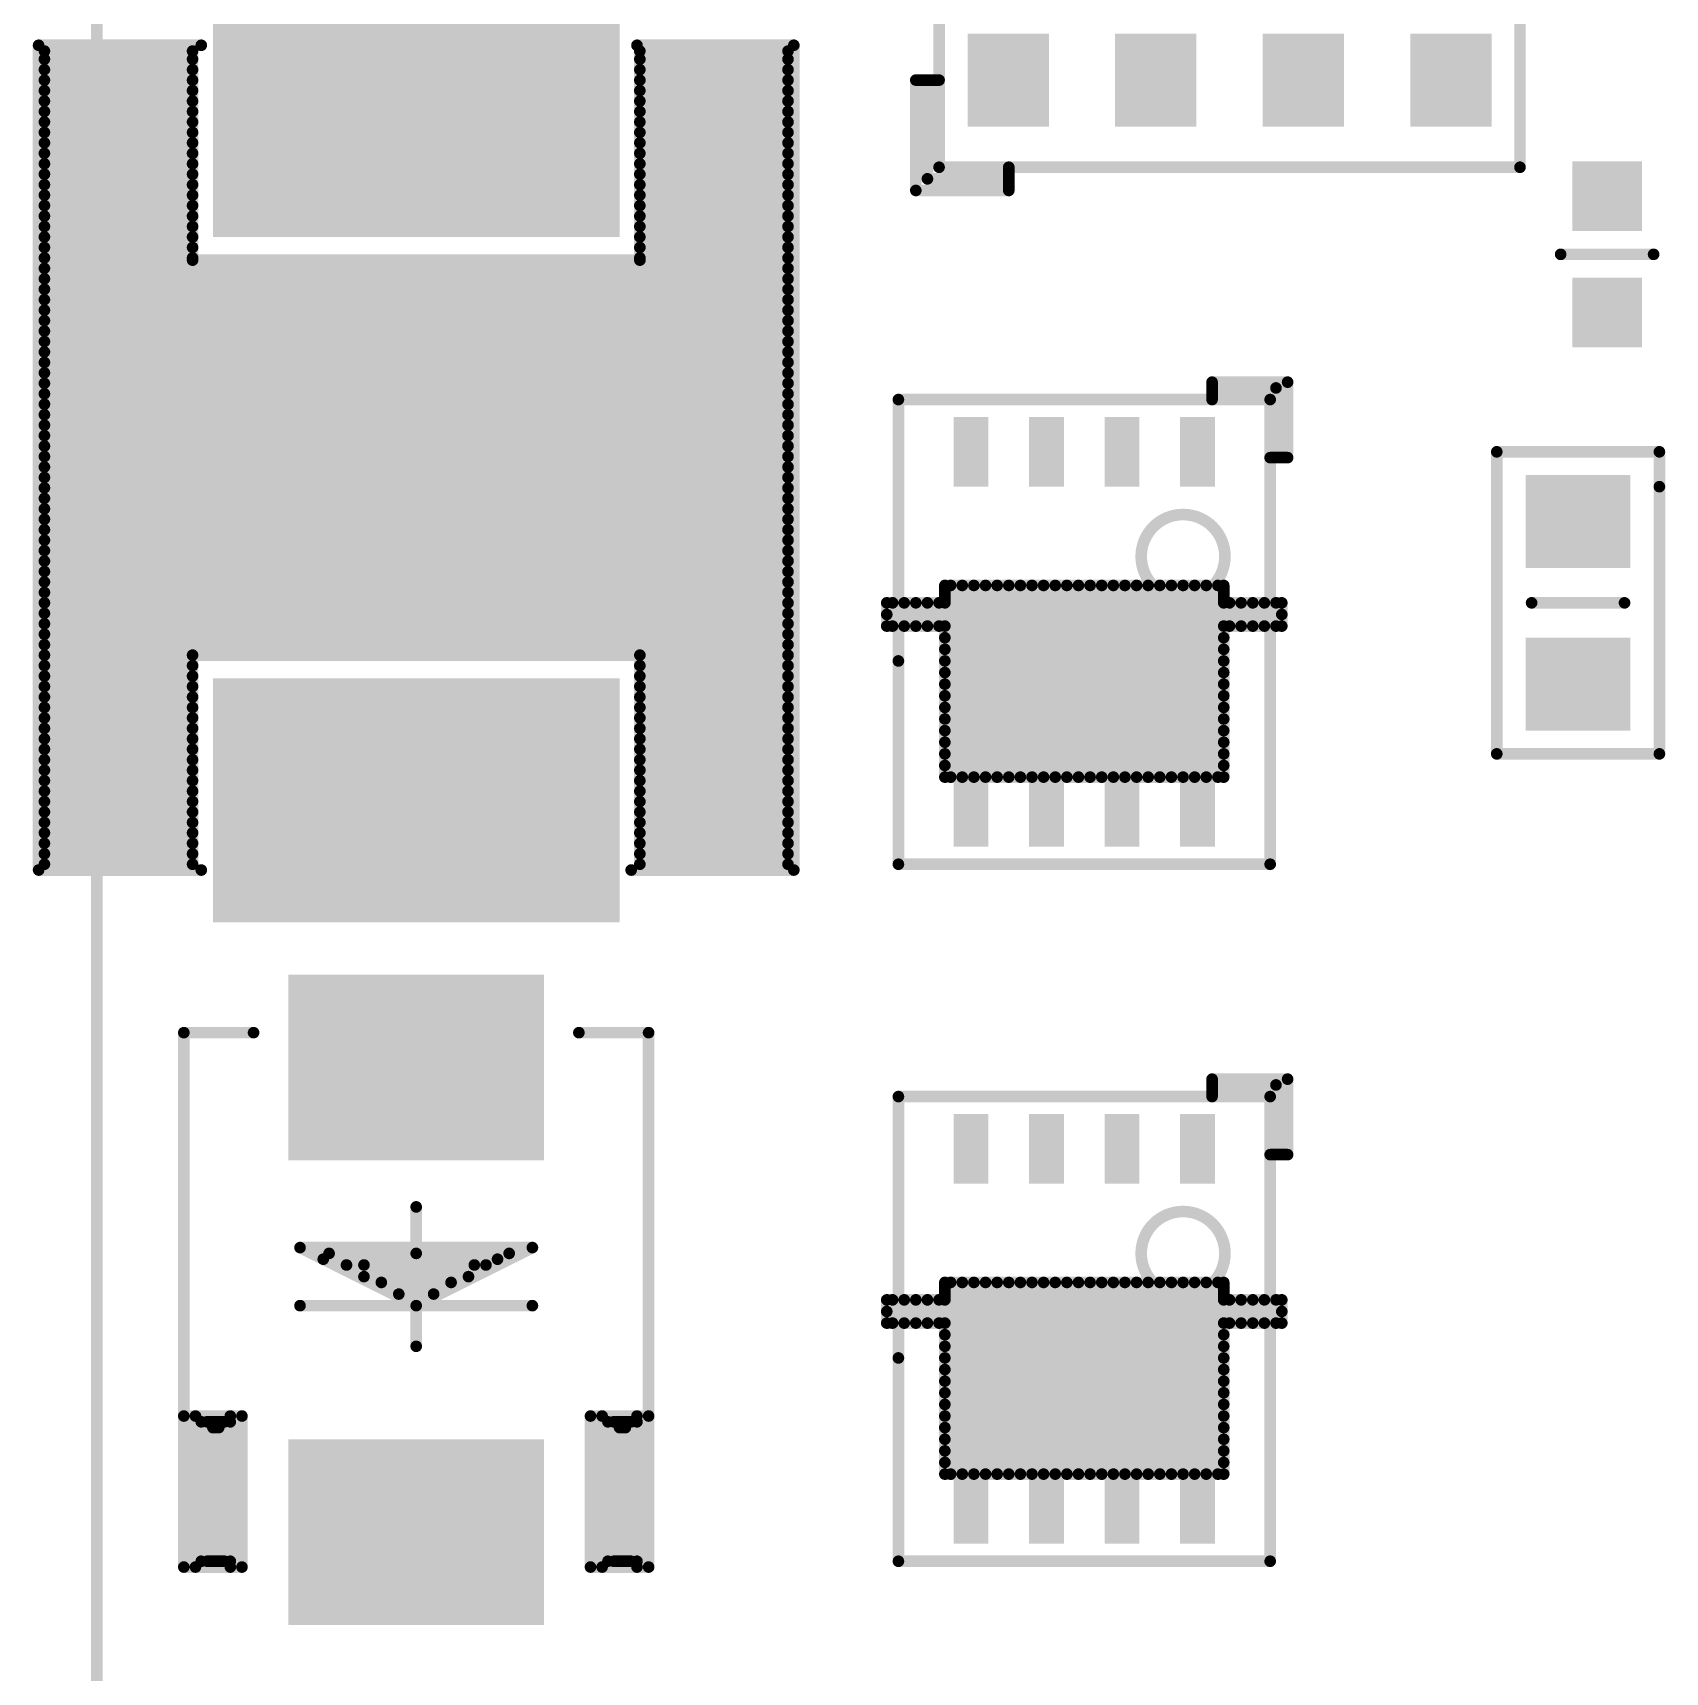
# Model space of a CAD drawing. Extents: x 97 to 206, y 100 to 175.
# Drawn here: x 122.2 to 136.25, y 119.29 to 133.41 of the extents above; entities that cross this region are included whole.
import ezdxf

# ---------------------------------------------------------------- set-up
doc = ezdxf.new("R2010")
doc.units = 0
doc.layers.get('0').update_dxf_attribs({"linetype": 'CONTINUOUS'})
doc.layers.add('MASK-TOP_PHO', color=10, linetype='CONTINUOUS')
doc.layers.add('SILK-TOP_PHO', color=9, linetype='CONTINUOUS')

# ---------------------------------------------------------------- blocks, each defined once
blk = doc.blocks.new('ROUND_1')
at = {"const_width": 0.050038}
blk.add_lwpolyline([(-0.025018, 0, 1), (0.025018, 0, 1)], format="xyb", close=True, dxfattribs=at)
blk = doc.blocks.new('SQUARE_191')
blk.add_solid([(0.299974, 0.299974), (0.299974, -0.299974), (-0.299974, 0.299974), (-0.299974, -0.299974)])
blk = doc.blocks.new('SQUARE_170')
blk.add_solid([(0.799972, 0.799972), (0.799972, -0.799972), (-0.799972, 0.799972), (-0.799972, -0.799972)])
blk = doc.blocks.new('SQUARE_178')
blk.add_solid([(0.149986, 0.149986), (0.149986, -0.149986), (-0.149986, 0.149986), (-0.149986, -0.149986)])
blk = doc.blocks.new('SQUARE_179')
blk.add_solid([(0.350012, 0.350012), (0.350012, -0.350012), (-0.350012, 0.350012), (-0.350012, -0.350012)])
blk = doc.blocks.new('SQUARE_188')
blk.add_solid([(0.40005, 0.40005), (0.40005, -0.40005), (-0.40005, 0.40005), (-0.40005, -0.40005)])
blk = doc.blocks.new('SQUARE_238')
blk.add_solid([(1.050036, 1.050036), (1.050036, -1.050036), (-1.050036, 1.050036), (-1.050036, -1.050036)])

msp = doc.modelspace()

# ---------------------------------------------------------------- linework, layer by layer
at = {"layer": 'MASK-TOP_PHO'}
for points, const_width in [([(124.800106, 132.700014), (126.1999, 132.700014)], 2.100072), ([(130.595116, 133.050026), (130.595116, 132.94995)], 0.700024), ([(131.865116, 133.050026), (131.865116, 132.94995)], 0.700024), ([(133.135116, 133.050026), (133.135116, 132.94995)], 0.700024), ([(134.405116, 133.050026), (134.405116, 132.94995)], 0.700024), ([(130.275076, 129.649982), (130.275076, 129.949956)], 0.299972), ([(130.925062, 129.649982), (130.925062, 129.949956)], 0.299972), ([(131.575048, 129.649982), (131.575048, 129.949956)], 0.299972), ([(132.225034, 129.649982), (132.225034, 129.949956)], 0.299972), ([(135.549894, 129.199894), (135.450072, 129.199894)], 0.8001), ([(130.050032, 128.500124), (130.050032, 128.649984)], 0.100076), ([(130.050032, 128.649984), (132.450078, 128.649984)], 0.100076), ([(130.050032, 128.599946), (132.450078, 128.599946)], 0.100076), ([(130.10007, 127), (130.10007, 128.649984)], 0.100076), ([(130.199892, 127), (130.199892, 128.649984)], 0.100076), ([(130.299968, 127), (130.299968, 128.649984)], 0.100076), ([(130.400044, 127), (130.400044, 128.649984)], 0.100076), ([(130.50012, 127), (130.50012, 128.649984)], 0.100076), ([(130.599942, 127), (130.599942, 128.649984)], 0.100076), ([(130.700018, 127), (130.700018, 128.649984)], 0.100076), ([(130.800094, 127), (130.800094, 128.649984)], 0.100076), ([(130.899916, 127), (130.899916, 128.649984)], 0.100076), ([(130.999992, 127), (130.999992, 128.649984)], 0.100076), ([(131.100068, 127), (131.100068, 128.649984)], 0.100076), ([(131.19989, 127), (131.19989, 128.649984)], 0.100076), ([(131.299966, 127), (131.299966, 128.649984)], 0.100076), ([(131.400042, 127), (131.400042, 128.649984)], 0.100076), ([(131.500118, 127), (131.500118, 128.649984)], 0.100076), ([(131.59994, 127), (131.59994, 128.649984)], 0.100076), ([(131.700016, 127), (131.700016, 128.649984)], 0.100076), ([(131.800092, 127), (131.800092, 128.649984)], 0.100076), ([(131.899914, 127), (131.899914, 128.649984)], 0.100076), ([(131.99999, 127), (131.99999, 128.649984)], 0.100076), ([(132.100066, 127), (132.100066, 128.649984)], 0.100076), ([(132.199888, 127), (132.199888, 128.649984)], 0.100076), ([(132.299964, 127), (132.299964, 128.649984)], 0.100076), ([(132.40004, 127), (132.40004, 128.649984)], 0.100076), ([(132.450078, 128.649984), (132.450078, 128.500124)], 0.100076), ([(129.549906, 128.299972), (129.549906, 128.500124)], 0.100076), ([(129.549906, 128.500124), (130.050032, 128.500124)], 0.100076), ([(129.549906, 128.500124), (132.450078, 128.500124)], 0.100076), ([(129.549906, 128.400048), (132.94995, 128.400048)], 0.100076), ([(129.599944, 128.299972), (129.599944, 128.500124)], 0.100076), ([(129.70002, 128.299972), (129.70002, 128.500124)], 0.100076), ([(129.800096, 128.299972), (129.800096, 128.500124)], 0.100076), ([(129.899918, 128.299972), (129.899918, 128.500124)], 0.100076), ([(129.999994, 128.299972), (129.999994, 128.500124)], 0.100076), ([(132.450078, 128.500124), (132.94995, 128.500124)], 0.100076), ([(132.500116, 128.299972), (132.500116, 128.500124)], 0.100076), ([(132.599938, 128.299972), (132.599938, 128.500124)], 0.100076), ([(132.700014, 128.299972), (132.700014, 128.500124)], 0.100076), ([(132.80009, 128.299972), (132.80009, 128.500124)], 0.100076), ([(132.899912, 128.299972), (132.899912, 128.500124)], 0.100076), ([(132.94995, 128.500124), (132.94995, 128.299972)], 0.100076), ([(130.050032, 128.299972), (129.549906, 128.299972)], 0.100076), ([(130.050032, 127), (130.050032, 128.299972)], 0.100076), ([(130.050032, 128.299972), (132.94995, 128.299972)], 0.100076), ([(132.94995, 128.299972), (132.450078, 128.299972)], 0.100076), ([(132.450078, 128.299972), (132.450078, 127)], 0.100076), ([(130.050032, 128.199896), (132.450078, 128.199896)], 0.100076), ([(130.050032, 128.100074), (132.450078, 128.100074)], 0.100076), ([(135.549894, 127.8001), (135.450072, 127.8001)], 0.8001), ([(130.050032, 127.999998), (132.450078, 127.999998)], 0.100076), ([(130.050032, 127.899922), (132.450078, 127.899922)], 0.100076), ([(124.800106, 126.800102), (126.1999, 126.800102)], 2.100072), ([(130.050032, 127.8001), (132.450078, 127.8001)], 0.100076), ([(130.050032, 127.700024), (132.450078, 127.700024)], 0.100076), ([(130.050032, 127.599948), (132.450078, 127.599948)], 0.100076), ([(130.050032, 127.500126), (132.450078, 127.500126)], 0.100076), ([(130.050032, 127.40005), (132.450078, 127.40005)], 0.100076), ([(130.050032, 127.299974), (132.450078, 127.299974)], 0.100076), ([(130.050032, 127.199898), (132.450078, 127.199898)], 0.100076), ([(130.050032, 127.100076), (132.450078, 127.100076)], 0.100076), ([(132.450078, 127), (130.050032, 127)], 0.100076), ([(130.050032, 127), (132.450078, 127)], 0.100076), ([(130.275076, 126.549912), (130.275076, 126.849886)], 0.299972), ([(130.925062, 126.549912), (130.925062, 126.849886)], 0.299972), ([(131.575048, 126.549912), (131.575048, 126.849886)], 0.299972), ([(132.225034, 126.549912), (132.225034, 126.849886)], 0.299972), ([(125.199902, 124.499878), (125.800104, 124.499878)], 1.599944), ([(130.275076, 123.649994), (130.275076, 123.949968)], 0.299972), ([(130.925062, 123.649994), (130.925062, 123.949968)], 0.299972), ([(131.575048, 123.649994), (131.575048, 123.949968)], 0.299972), ([(132.225034, 123.649994), (132.225034, 123.949968)], 0.299972), ([(130.050032, 122.499882), (130.050032, 122.649996)], 0.100076), ([(130.050032, 122.649996), (132.450078, 122.649996)], 0.100076), ([(130.050032, 122.599958), (132.450078, 122.599958)], 0.100076), ([(130.10007, 121.000012), (130.10007, 122.649996)], 0.100076), ([(130.199892, 121.000012), (130.199892, 122.649996)], 0.100076), ([(130.299968, 121.000012), (130.299968, 122.649996)], 0.100076), ([(130.400044, 121.000012), (130.400044, 122.649996)], 0.100076), ([(130.50012, 121.000012), (130.50012, 122.649996)], 0.100076), ([(130.599942, 121.000012), (130.599942, 122.649996)], 0.100076), ([(130.700018, 121.000012), (130.700018, 122.649996)], 0.100076), ([(130.800094, 121.000012), (130.800094, 122.649996)], 0.100076), ([(130.899916, 121.000012), (130.899916, 122.649996)], 0.100076), ([(130.999992, 121.000012), (130.999992, 122.649996)], 0.100076), ([(131.100068, 121.000012), (131.100068, 122.649996)], 0.100076), ([(131.19989, 121.000012), (131.19989, 122.649996)], 0.100076), ([(131.299966, 121.000012), (131.299966, 122.649996)], 0.100076), ([(131.400042, 121.000012), (131.400042, 122.649996)], 0.100076), ([(131.500118, 121.000012), (131.500118, 122.649996)], 0.100076), ([(131.59994, 121.000012), (131.59994, 122.649996)], 0.100076), ([(131.700016, 121.000012), (131.700016, 122.649996)], 0.100076), ([(131.800092, 121.000012), (131.800092, 122.649996)], 0.100076), ([(131.899914, 121.000012), (131.899914, 122.649996)], 0.100076), ([(131.99999, 121.000012), (131.99999, 122.649996)], 0.100076), ([(132.100066, 121.000012), (132.100066, 122.649996)], 0.100076), ([(132.199888, 121.000012), (132.199888, 122.649996)], 0.100076), ([(132.299964, 121.000012), (132.299964, 122.649996)], 0.100076), ([(132.40004, 121.000012), (132.40004, 122.649996)], 0.100076), ([(132.450078, 122.649996), (132.450078, 122.499882)], 0.100076), ([(129.549906, 122.299984), (129.549906, 122.499882)], 0.100076), ([(129.549906, 122.499882), (130.050032, 122.499882)], 0.100076), ([(129.549906, 122.499882), (132.450078, 122.499882)], 0.100076), ([(129.599944, 122.299984), (129.599944, 122.499882)], 0.100076), ([(129.70002, 122.299984), (129.70002, 122.499882)], 0.100076), ([(129.800096, 122.299984), (129.800096, 122.499882)], 0.100076), ([(129.899918, 122.299984), (129.899918, 122.499882)], 0.100076), ([(129.999994, 122.299984), (129.999994, 122.499882)], 0.100076), ([(132.450078, 122.499882), (132.94995, 122.499882)], 0.100076), ([(132.500116, 122.299984), (132.500116, 122.499882)], 0.100076), ([(132.599938, 122.299984), (132.599938, 122.499882)], 0.100076), ([(132.700014, 122.299984), (132.700014, 122.499882)], 0.100076), ([(132.80009, 122.299984), (132.80009, 122.499882)], 0.100076), ([(132.899912, 122.299984), (132.899912, 122.499882)], 0.100076), ([(132.94995, 122.499882), (132.94995, 122.299984)], 0.100076), ([(129.549906, 122.40006), (132.94995, 122.40006)], 0.100076), ([(130.050032, 122.299984), (129.549906, 122.299984)], 0.100076), ([(130.050032, 121.000012), (130.050032, 122.299984)], 0.100076), ([(130.050032, 122.299984), (132.94995, 122.299984)], 0.100076), ([(130.050032, 122.199908), (132.450078, 122.199908)], 0.100076), ([(132.94995, 122.299984), (132.450078, 122.299984)], 0.100076), ([(132.450078, 122.299984), (132.450078, 121.000012)], 0.100076), ([(130.050032, 122.100086), (132.450078, 122.100086)], 0.100076), ([(130.050032, 122.00001), (132.450078, 122.00001)], 0.100076), ([(130.050032, 121.899934), (132.450078, 121.899934)], 0.100076), ([(130.050032, 121.800112), (132.450078, 121.800112)], 0.100076), ([(130.050032, 121.700036), (132.450078, 121.700036)], 0.100076), ([(130.050032, 121.59996), (132.450078, 121.59996)], 0.100076), ([(130.050032, 121.499884), (132.450078, 121.499884)], 0.100076), ([(130.050032, 121.400062), (132.450078, 121.400062)], 0.100076), ([(125.199902, 120.499886), (125.800104, 120.499886)], 1.599944), ([(130.050032, 121.299986), (132.450078, 121.299986)], 0.100076), ([(130.050032, 121.19991), (132.450078, 121.19991)], 0.100076), ([(130.050032, 121.100088), (132.450078, 121.100088)], 0.100076), ([(132.450078, 121.000012), (130.050032, 121.000012)], 0.100076), ([(130.050032, 121.000012), (132.450078, 121.000012)], 0.100076), ([(130.275076, 120.549924), (130.275076, 120.849898)], 0.299972), ([(130.925062, 120.549924), (130.925062, 120.849898)], 0.299972), ([(131.575048, 120.549924), (131.575048, 120.849898)], 0.299972), ([(132.225034, 120.549924), (132.225034, 120.849898)], 0.299972)]:
    msp.add_lwpolyline(points, dxfattribs=dict(at, const_width=const_width))
at = {"layer": 'SILK-TOP_PHO', "const_width": 0.100076}
for points in [[(122.750072, 109.000036), (122.750072, 158.500064)], [(129.999994, 132.249926), (129.999994, 139.249912)], [(134.999984, 135.750046), (134.999984, 132.249926)], [(123.649994, 133.299962), (122.249946, 133.299962)], [(122.249946, 133.299962), (122.249946, 126.1999)], [(122.299984, 126.249938), (122.299984, 133.249924)], [(122.299984, 133.249924), (123.575064, 133.249924)], [(122.299984, 133.179566), (123.575064, 133.179566)], [(123.575064, 133.249924), (123.575064, 131.45008)], [(127.40005, 133.299962), (128.75006, 133.299962)], [(127.424942, 131.45008), (127.424942, 133.249924)], [(127.424942, 133.249924), (128.700022, 133.249924)], [(127.424942, 133.179566), (128.700022, 133.179566)], [(128.700022, 133.249924), (128.700022, 126.249938)], [(128.75006, 133.299962), (128.75006, 126.1999)], [(122.299984, 133.08965), (123.575064, 133.08965)], [(127.424942, 133.08965), (128.700022, 133.08965)], [(122.299984, 132.999734), (123.575064, 132.999734)], [(122.299984, 132.909564), (123.575064, 132.909564)], [(127.424942, 132.999734), (128.700022, 132.999734)], [(127.424942, 132.909564), (128.700022, 132.909564)], [(129.949956, 132.999988), (129.800096, 132.999988)], [(129.800096, 132.999988), (129.800096, 132.050028)], [(129.999994, 132.999988), (129.899918, 132.999988)], [(129.899918, 132.999988), (129.899918, 132.150104)], [(122.299984, 132.819648), (123.575064, 132.819648)], [(127.424942, 132.819648), (128.700022, 132.819648)], [(122.299984, 132.729732), (123.575064, 132.729732)], [(122.299984, 132.639562), (123.575064, 132.639562)], [(127.424942, 132.729732), (128.700022, 132.729732)], [(127.424942, 132.639562), (128.700022, 132.639562)], [(122.299984, 132.549646), (123.575064, 132.549646)], [(127.424942, 132.549646), (128.700022, 132.549646)], [(122.299984, 132.45973), (123.575064, 132.45973)], [(122.299984, 132.36956), (123.575064, 132.36956)], [(127.424942, 132.45973), (128.700022, 132.45973)], [(127.424942, 132.36956), (128.700022, 132.36956)], [(122.299984, 132.279644), (123.575064, 132.279644)], [(122.299984, 132.189728), (123.575064, 132.189728)], [(127.424942, 132.279644), (128.700022, 132.279644)], [(127.424942, 132.189728), (128.700022, 132.189728)], [(134.999984, 132.249926), (129.999994, 132.249926)], [(130.599942, 132.150104), (130.599942, 132.249926)], [(130.599942, 132.050028), (130.599942, 132.199888)], [(122.299984, 132.099558), (123.575064, 132.099558)], [(127.424942, 132.099558), (128.700022, 132.099558)], [(129.800096, 132.050028), (130.599942, 132.050028)], [(129.899918, 132.150104), (130.599942, 132.150104)], [(122.299984, 132.009642), (123.575064, 132.009642)], [(122.299984, 131.919726), (123.575064, 131.919726)], [(127.424942, 132.009642), (128.700022, 132.009642)], [(127.424942, 131.919726), (128.700022, 131.919726)], [(122.299984, 131.829556), (123.575064, 131.829556)], [(127.424942, 131.829556), (128.700022, 131.829556)], [(122.299984, 131.73964), (123.575064, 131.73964)], [(122.299984, 131.649724), (123.575064, 131.649724)], [(127.424942, 131.73964), (128.700022, 131.73964)], [(127.424942, 131.649724), (128.700022, 131.649724)], [(122.299984, 131.559554), (123.575064, 131.559554)], [(127.424942, 131.559554), (128.700022, 131.559554)], [(135.349996, 131.500118), (136.150096, 131.500118)], [(122.299984, 131.469638), (123.575064, 131.469638)], [(122.299984, 131.379722), (128.700022, 131.379722)], [(123.575064, 131.45008), (127.424942, 131.45008)], [(127.424942, 131.469638), (128.700022, 131.469638)], [(122.299984, 131.289552), (128.700022, 131.289552)], [(122.299984, 131.199636), (128.700022, 131.199636)], [(122.299984, 131.10972), (128.700022, 131.10972)], [(122.299984, 131.01955), (128.700022, 131.01955)], [(122.299984, 130.929634), (128.700022, 130.929634)], [(122.299984, 130.839718), (128.700022, 130.839718)], [(122.299984, 130.749548), (128.700022, 130.749548)], [(122.299984, 130.659632), (128.700022, 130.659632)], [(122.299984, 130.569716), (128.700022, 130.569716)], [(122.299984, 130.479546), (128.700022, 130.479546)], [(122.299984, 130.38963), (128.700022, 130.38963)], [(132.999988, 130.400044), (132.350002, 130.400044)], [(132.350002, 130.400044), (132.350002, 130.24993)], [(132.999988, 129.750058), (132.999988, 130.400044)], [(122.299984, 130.299714), (128.700022, 130.299714)], [(129.649982, 130.24993), (129.649982, 127.999998)], [(132.849874, 130.24993), (129.649982, 130.24993)], [(132.899912, 130.350006), (132.350002, 130.350006)], [(132.849874, 126.249938), (132.849874, 130.24993)], [(132.899912, 129.750058), (132.899912, 130.350006)], [(122.299984, 130.209544), (128.700022, 130.209544)], [(122.299984, 130.119628), (128.700022, 130.119628)], [(122.299984, 130.029712), (128.700022, 130.029712)], [(122.299984, 129.939542), (128.700022, 129.939542)], [(122.299984, 129.849626), (128.700022, 129.849626)], [(136.19988, 129.800096), (134.800086, 129.800096)], [(134.800086, 129.800096), (134.800086, 127.199898)], [(136.19988, 129.500122), (136.19988, 129.800096)], [(122.299984, 129.75971), (128.700022, 129.75971)], [(122.299984, 129.66954), (128.700022, 129.66954)], [(132.849874, 129.750058), (132.999988, 129.750058)], [(122.299984, 129.579624), (128.700022, 129.579624)], [(122.299984, 129.489708), (128.700022, 129.489708)], [(122.299984, 129.399792), (128.700022, 129.399792)], [(136.19988, 127.199898), (136.19988, 129.500122)], [(122.299984, 129.309622), (128.700022, 129.309622)], [(122.299984, 129.219706), (128.700022, 129.219706)], [(122.299984, 129.12979), (128.700022, 129.12979)], [(122.299984, 129.03962), (128.700022, 129.03962)], [(122.299984, 128.949704), (128.700022, 128.949704)], [(122.299984, 128.859788), (128.700022, 128.859788)], [(122.299984, 128.769618), (128.700022, 128.769618)], [(122.299984, 128.679702), (128.700022, 128.679702)], [(122.299984, 128.589786), (128.700022, 128.589786)], [(122.299984, 128.499616), (128.700022, 128.499616)], [(122.299984, 128.4097), (128.700022, 128.4097)], [(135.10006, 128.500124), (135.899906, 128.500124)], [(122.299984, 128.319784), (128.700022, 128.319784)], [(122.299984, 128.229614), (128.700022, 128.229614)], [(122.299984, 128.139698), (128.700022, 128.139698)], [(122.299984, 128.049782), (123.575064, 128.049782)], [(122.299984, 127.959612), (123.575064, 127.959612)], [(127.424942, 128.050036), (123.575064, 128.050036)], [(123.575064, 128.050036), (123.575064, 126.249938)], [(127.424942, 126.249938), (127.424942, 128.050036)], [(127.424942, 128.049782), (128.700022, 128.049782)], [(127.424942, 127.959612), (128.700022, 127.959612)], [(129.649982, 127.999998), (129.649982, 126.249938)], [(122.299984, 127.869696), (123.575064, 127.869696)], [(127.424942, 127.869696), (128.700022, 127.869696)], [(122.299984, 127.77978), (123.575064, 127.77978)], [(122.299984, 127.68961), (123.575064, 127.68961)], [(127.424942, 127.77978), (128.700022, 127.77978)], [(127.424942, 127.68961), (128.700022, 127.68961)], [(122.299984, 127.599694), (123.575064, 127.599694)], [(127.424942, 127.599694), (128.700022, 127.599694)], [(122.299984, 127.509778), (123.575064, 127.509778)], [(122.299984, 127.419608), (123.575064, 127.419608)], [(127.424942, 127.509778), (128.700022, 127.509778)], [(127.424942, 127.419608), (128.700022, 127.419608)], [(122.299984, 127.329692), (123.575064, 127.329692)], [(127.424942, 127.329692), (128.700022, 127.329692)], [(122.299984, 127.239776), (123.575064, 127.239776)], [(122.299984, 127.149606), (123.575064, 127.149606)], [(127.424942, 127.239776), (128.700022, 127.239776)], [(127.424942, 127.149606), (128.700022, 127.149606)], [(134.800086, 127.199898), (136.19988, 127.199898)], [(122.299984, 127.05969), (123.575064, 127.05969)], [(122.299984, 126.969774), (123.575064, 126.969774)], [(127.424942, 127.05969), (128.700022, 127.05969)], [(127.424942, 126.969774), (128.700022, 126.969774)], [(122.299984, 126.879604), (123.575064, 126.879604)], [(127.424942, 126.879604), (128.700022, 126.879604)], [(122.299984, 126.789688), (123.575064, 126.789688)], [(122.299984, 126.699772), (123.575064, 126.699772)], [(127.424942, 126.789688), (128.700022, 126.789688)], [(127.424942, 126.699772), (128.700022, 126.699772)], [(122.299984, 126.609602), (123.575064, 126.609602)], [(127.424942, 126.609602), (128.700022, 126.609602)], [(122.299984, 126.519686), (123.575064, 126.519686)], [(122.299984, 126.42977), (123.575064, 126.42977)], [(127.424942, 126.519686), (128.700022, 126.519686)], [(127.424942, 126.42977), (128.700022, 126.42977)], [(122.299984, 126.3396), (123.575064, 126.3396)], [(127.424942, 126.3396), (128.700022, 126.3396)], [(122.249946, 126.1999), (123.649994, 126.1999)], [(123.575064, 126.249938), (122.299984, 126.249938)], [(128.75006, 126.1999), (127.350012, 126.1999)], [(128.700022, 126.249938), (127.424942, 126.249938)], [(129.649982, 126.249938), (132.849874, 126.249938)], [(123.49988, 120.199912), (123.49988, 124.800106)], [(123.49988, 124.800106), (124.100082, 124.800106)], [(127.500126, 124.800106), (126.899924, 124.800106)], [(127.500126, 120.199912), (127.500126, 124.800106)], [(132.999988, 124.400056), (132.350002, 124.400056)], [(132.350002, 124.400056), (132.350002, 124.249942)], [(132.899912, 124.350018), (132.350002, 124.350018)], [(132.899912, 123.75007), (132.899912, 124.350018)], [(132.999988, 123.75007), (132.999988, 124.400056)], [(129.649982, 124.249942), (129.649982, 122.00001)], [(132.849874, 124.249942), (129.649982, 124.249942)], [(132.849874, 120.24995), (132.849874, 124.249942)], [(132.849874, 123.75007), (132.999988, 123.75007)], [(125.499876, 122.899932), (125.499876, 123.299982)], [(126.499874, 122.94997), (124.499878, 122.94997)], [(124.499878, 122.94997), (125.499876, 122.450098)], [(126.299976, 122.899932), (124.750068, 122.899932)], [(125.499876, 122.450098), (126.499874, 122.94997)], [(126.1999, 122.849894), (124.70003, 122.849894)], [(126.000002, 122.80011), (124.899928, 122.80011)], [(126.100078, 122.80011), (125.050042, 122.80011)], [(125.949964, 122.700034), (125.050042, 122.700034)], [(125.800104, 122.649996), (125.199902, 122.649996)], [(126.499874, 122.450098), (124.499878, 122.450098)], [(125.64999, 122.54992), (125.350016, 122.54992)], [(125.499876, 122.450098), (125.499876, 122.100086)], [(129.649982, 122.00001), (129.649982, 120.24995)], [(123.49988, 120.199912), (123.49988, 121.499884)], [(123.49988, 121.499884), (124.000006, 121.499884)], [(123.599956, 120.199912), (123.599956, 121.499884)], [(123.599956, 121.499884), (123.89993, 121.499884)], [(123.89993, 121.499884), (123.89993, 120.199912)], [(124.000006, 121.499884), (124.000006, 120.199912)], [(127, 120.199912), (127, 121.499884)], [(127, 121.499884), (127.500126, 121.499884)], [(127.100076, 120.199912), (127.100076, 121.499884)], [(127.100076, 121.499884), (127.40005, 121.499884)], [(127.40005, 121.499884), (127.40005, 120.199912)], [(127.500126, 121.499884), (127.500126, 120.199912)], [(123.649994, 120.24995), (123.649994, 121.4501)], [(123.649994, 121.4501), (123.89993, 121.4501)], [(123.700032, 120.24995), (123.700032, 121.4501)], [(123.700032, 121.4501), (123.849892, 121.4501)], [(123.75007, 120.24995), (123.75007, 121.400062)], [(123.75007, 121.400062), (123.800108, 121.400062)], [(123.800108, 121.400062), (123.800108, 120.24995)], [(123.849892, 121.4501), (123.849892, 120.24995)], [(123.89993, 121.4501), (123.89993, 120.24995)], [(127.150114, 120.24995), (127.150114, 121.4501)], [(127.150114, 121.4501), (127.40005, 121.4501)], [(127.199898, 120.24995), (127.199898, 121.4501)], [(127.199898, 121.4501), (127.350012, 121.4501)], [(127.249936, 120.24995), (127.249936, 121.400062)], [(127.249936, 121.400062), (127.299974, 121.400062)], [(127.299974, 121.400062), (127.299974, 120.24995)], [(127.350012, 121.4501), (127.350012, 120.24995)], [(127.40005, 121.4501), (127.40005, 120.24995)], [(124.000006, 120.199912), (123.49988, 120.199912)], [(124.000006, 120.199912), (123.49988, 120.199912)], [(123.89993, 120.199912), (123.599956, 120.199912)], [(123.89993, 120.24995), (123.649994, 120.24995)], [(123.849892, 120.24995), (123.700032, 120.24995)], [(123.800108, 120.24995), (123.75007, 120.24995)], [(127, 120.199912), (127.500126, 120.199912)], [(127.500126, 120.199912), (127, 120.199912)], [(127.40005, 120.199912), (127.100076, 120.199912)], [(127.40005, 120.24995), (127.150114, 120.24995)], [(127.350012, 120.24995), (127.199898, 120.24995)], [(127.299974, 120.24995), (127.249936, 120.24995)], [(129.649982, 120.24995), (132.849874, 120.24995)]]:
    msp.add_lwpolyline(points, dxfattribs=at)
for points in [[(131.73964, 128.89992, 1), (132.460492, 128.89992, 1)], [(131.73964, 122.899932, 1), (132.460492, 122.899932, 1)]]:
    msp.add_lwpolyline(points, format="xyb", close=True, dxfattribs=at)

# ---------------------------------------------------------------- block references
at = {"layer": 'MASK-TOP_PHO'}
for name, p in [('SQUARE_238', (124.800106, 132.700014)), ('SQUARE_238', (126.1999, 132.700014)), ('SQUARE_179', (130.595116, 133.050026)), ('SQUARE_179', (131.865116, 133.050026)), ('SQUARE_179', (133.135116, 133.050026)), ('SQUARE_179', (134.405116, 133.050026)), ('SQUARE_179', (130.595116, 132.94995)), ('SQUARE_179', (131.865116, 132.94995)), ('SQUARE_179', (133.135116, 132.94995)), ('SQUARE_179', (134.405116, 132.94995)), ('SQUARE_191', (135.750046, 131.99999)), ('SQUARE_191', (135.750046, 130.999992)), ('SQUARE_178', (130.275076, 129.949956)), ('SQUARE_178', (130.925062, 129.949956)), ('SQUARE_178', (131.575048, 129.949956)), ('SQUARE_178', (132.225034, 129.949956)), ('SQUARE_178', (130.275076, 129.649982)), ('SQUARE_178', (130.925062, 129.649982)), ('SQUARE_178', (131.575048, 129.649982)), ('SQUARE_178', (132.225034, 129.649982)), ('SQUARE_188', (135.450072, 129.199894)), ('SQUARE_188', (135.549894, 129.199894)), ('ROUND_1', (130.050032, 128.649984)), ('ROUND_1', (130.050032, 128.599946)), ('ROUND_1', (130.10007, 128.649984)), ('ROUND_1', (130.199892, 128.649984)), ('ROUND_1', (130.299968, 128.649984)), ('ROUND_1', (130.400044, 128.649984)), ('ROUND_1', (130.50012, 128.649984)), ('ROUND_1', (130.599942, 128.649984)), ('ROUND_1', (130.700018, 128.649984)), ('ROUND_1', (130.800094, 128.649984)), ('ROUND_1', (130.899916, 128.649984)), ('ROUND_1', (130.999992, 128.649984)), ('ROUND_1', (131.100068, 128.649984)), ('ROUND_1', (131.19989, 128.649984)), ('ROUND_1', (131.299966, 128.649984)), ('ROUND_1', (131.400042, 128.649984)), ('ROUND_1', (131.500118, 128.649984)), ('ROUND_1', (131.59994, 128.649984)), ('ROUND_1', (131.700016, 128.649984)), ('ROUND_1', (131.800092, 128.649984)), ('ROUND_1', (131.899914, 128.649984)), ('ROUND_1', (131.99999, 128.649984)), ('ROUND_1', (132.100066, 128.649984)), ('ROUND_1', (132.199888, 128.649984)), ('ROUND_1', (132.299964, 128.649984)), ('ROUND_1', (132.40004, 128.649984)), ('ROUND_1', (132.450078, 128.649984)), ('ROUND_1', (132.450078, 128.599946)), ('ROUND_1', (129.549906, 128.500124)), ('ROUND_1', (129.549906, 128.500124)), ('ROUND_1', (129.549906, 128.400048)), ('ROUND_1', (129.599944, 128.500124)), ('ROUND_1', (129.70002, 128.500124)), ('ROUND_1', (129.800096, 128.500124)), ('ROUND_1', (129.899918, 128.500124)), ('ROUND_1', (129.999994, 128.500124)), ('ROUND_1', (130.050032, 128.500124)), ('ROUND_1', (132.450078, 128.500124)), ('ROUND_1', (132.450078, 128.500124)), ('ROUND_1', (132.500116, 128.500124)), ('ROUND_1', (132.599938, 128.500124)), ('ROUND_1', (132.700014, 128.500124)), ('ROUND_1', (132.80009, 128.500124)), ('ROUND_1', (132.899912, 128.500124)), ('ROUND_1', (132.94995, 128.500124)), ('ROUND_1', (132.94995, 128.400048)), ('ROUND_1', (129.549906, 128.299972)), ('ROUND_1', (129.599944, 128.299972)), ('ROUND_1', (129.70002, 128.299972)), ('ROUND_1', (129.800096, 128.299972)), ('ROUND_1', (129.899918, 128.299972)), ('ROUND_1', (129.999994, 128.299972)), ('ROUND_1', (130.050032, 128.299972)), ('ROUND_1', (130.050032, 128.299972)), ('ROUND_1', (132.450078, 128.299972)), ('ROUND_1', (132.500116, 128.299972)), ('ROUND_1', (132.599938, 128.299972)), ('ROUND_1', (132.700014, 128.299972)), ('ROUND_1', (132.80009, 128.299972)), ('ROUND_1', (132.899912, 128.299972)), ('ROUND_1', (132.94995, 128.299972)), ('ROUND_1', (132.94995, 128.299972)), ('ROUND_1', (130.050032, 128.199896)), ('ROUND_1', (130.050032, 128.100074)), ('ROUND_1', (132.450078, 128.199896)), ('ROUND_1', (132.450078, 128.100074)), ('SQUARE_188', (135.450072, 127.8001)), ('SQUARE_188', (135.549894, 127.8001)), ('ROUND_1', (130.050032, 127.999998)), ('ROUND_1', (132.450078, 127.999998)), ('ROUND_1', (130.050032, 127.899922)), ('ROUND_1', (132.450078, 127.899922)), ('SQUARE_238', (124.800106, 126.800102)), ('SQUARE_238', (126.1999, 126.800102)), ('ROUND_1', (130.050032, 127.8001)), ('ROUND_1', (130.050032, 127.700024)), ('ROUND_1', (132.450078, 127.8001)), ('ROUND_1', (132.450078, 127.700024)), ('ROUND_1', (130.050032, 127.599948)), ('ROUND_1', (132.450078, 127.599948)), ('ROUND_1', (130.050032, 127.500126)), ('ROUND_1', (130.050032, 127.40005)), ('ROUND_1', (132.450078, 127.500126)), ('ROUND_1', (132.450078, 127.40005)), ('ROUND_1', (130.050032, 127.299974)), ('ROUND_1', (132.450078, 127.299974)), ('ROUND_1', (130.050032, 127.199898)), ('ROUND_1', (132.450078, 127.199898)), ('ROUND_1', (130.050032, 127.100076)), ('ROUND_1', (130.050032, 127)), ('ROUND_1', (130.050032, 127)), ('ROUND_1', (130.10007, 127)), ('ROUND_1', (130.199892, 127)), ('ROUND_1', (130.299968, 127)), ('ROUND_1', (130.400044, 127)), ('ROUND_1', (130.50012, 127)), ('ROUND_1', (130.599942, 127)), ('ROUND_1', (130.700018, 127)), ('ROUND_1', (130.800094, 127)), ('ROUND_1', (130.899916, 127)), ('ROUND_1', (130.999992, 127)), ('ROUND_1', (131.100068, 127)), ('ROUND_1', (131.19989, 127)), ('ROUND_1', (131.299966, 127)), ('ROUND_1', (131.400042, 127)), ('ROUND_1', (131.500118, 127)), ('ROUND_1', (131.59994, 127)), ('ROUND_1', (131.700016, 127)), ('ROUND_1', (131.800092, 127)), ('ROUND_1', (131.899914, 127)), ('ROUND_1', (131.99999, 127)), ('ROUND_1', (132.100066, 127)), ('ROUND_1', (132.199888, 127)), ('ROUND_1', (132.299964, 127)), ('ROUND_1', (132.40004, 127)), ('ROUND_1', (132.450078, 127.100076)), ('ROUND_1', (132.450078, 127)), ('ROUND_1', (132.450078, 127)), ('SQUARE_178', (130.275076, 126.849886)), ('SQUARE_178', (130.925062, 126.849886)), ('SQUARE_178', (131.575048, 126.849886)), ('SQUARE_178', (132.225034, 126.849886)), ('SQUARE_178', (130.275076, 126.549912)), ('SQUARE_178', (130.925062, 126.549912)), ('SQUARE_178', (131.575048, 126.549912)), ('SQUARE_178', (132.225034, 126.549912)), ('SQUARE_170', (125.199902, 124.499878)), ('SQUARE_170', (125.800104, 124.499878)), ('SQUARE_178', (130.275076, 123.949968)), ('SQUARE_178', (130.925062, 123.949968)), ('SQUARE_178', (131.575048, 123.949968)), ('SQUARE_178', (132.225034, 123.949968)), ('SQUARE_178', (130.275076, 123.649994)), ('SQUARE_178', (130.925062, 123.649994)), ('SQUARE_178', (131.575048, 123.649994)), ('SQUARE_178', (132.225034, 123.649994)), ('ROUND_1', (130.050032, 122.649996)), ('ROUND_1', (130.050032, 122.599958)), ('ROUND_1', (130.10007, 122.649996)), ('ROUND_1', (130.199892, 122.649996)), ('ROUND_1', (130.299968, 122.649996)), ('ROUND_1', (130.400044, 122.649996)), ('ROUND_1', (130.50012, 122.649996)), ('ROUND_1', (130.599942, 122.649996)), ('ROUND_1', (130.700018, 122.649996)), ('ROUND_1', (130.800094, 122.649996)), ('ROUND_1', (130.899916, 122.649996)), ('ROUND_1', (130.999992, 122.649996)), ('ROUND_1', (131.100068, 122.649996)), ('ROUND_1', (131.19989, 122.649996)), ('ROUND_1', (131.299966, 122.649996)), ('ROUND_1', (131.400042, 122.649996)), ('ROUND_1', (131.500118, 122.649996)), ('ROUND_1', (131.59994, 122.649996)), ('ROUND_1', (131.700016, 122.649996)), ('ROUND_1', (131.800092, 122.649996)), ('ROUND_1', (131.899914, 122.649996)), ('ROUND_1', (131.99999, 122.649996)), ('ROUND_1', (132.100066, 122.649996)), ('ROUND_1', (132.199888, 122.649996)), ('ROUND_1', (132.299964, 122.649996)), ('ROUND_1', (132.40004, 122.649996)), ('ROUND_1', (132.450078, 122.649996)), ('ROUND_1', (132.450078, 122.599958)), ('ROUND_1', (129.549906, 122.499882)), ('ROUND_1', (129.549906, 122.499882)), ('ROUND_1', (129.599944, 122.499882)), ('ROUND_1', (129.70002, 122.499882)), ('ROUND_1', (129.800096, 122.499882)), ('ROUND_1', (129.899918, 122.499882)), ('ROUND_1', (129.999994, 122.499882)), ('ROUND_1', (130.050032, 122.499882)), ('ROUND_1', (132.450078, 122.499882)), ('ROUND_1', (132.450078, 122.499882)), ('ROUND_1', (132.500116, 122.499882)), ('ROUND_1', (132.599938, 122.499882)), ('ROUND_1', (132.700014, 122.499882)), ('ROUND_1', (132.80009, 122.499882)), ('ROUND_1', (132.899912, 122.499882)), ('ROUND_1', (132.94995, 122.499882)), ('ROUND_1', (129.549906, 122.40006)), ('ROUND_1', (132.94995, 122.40006)), ('ROUND_1', (129.549906, 122.299984)), ('ROUND_1', (129.599944, 122.299984)), ('ROUND_1', (129.70002, 122.299984)), ('ROUND_1', (129.800096, 122.299984)), ('ROUND_1', (129.899918, 122.299984)), ('ROUND_1', (129.999994, 122.299984)), ('ROUND_1', (130.050032, 122.299984)), ('ROUND_1', (130.050032, 122.299984)), ('ROUND_1', (130.050032, 122.199908)), ('ROUND_1', (132.450078, 122.299984)), ('ROUND_1', (132.450078, 122.199908)), ('ROUND_1', (132.500116, 122.299984)), ('ROUND_1', (132.599938, 122.299984)), ('ROUND_1', (132.700014, 122.299984)), ('ROUND_1', (132.80009, 122.299984)), ('ROUND_1', (132.899912, 122.299984)), ('ROUND_1', (132.94995, 122.299984)), ('ROUND_1', (132.94995, 122.299984)), ('ROUND_1', (130.050032, 122.100086)), ('ROUND_1', (132.450078, 122.100086)), ('ROUND_1', (130.050032, 122.00001)), ('ROUND_1', (130.050032, 121.899934)), ('ROUND_1', (132.450078, 122.00001)), ('ROUND_1', (132.450078, 121.899934)), ('ROUND_1', (130.050032, 121.800112)), ('ROUND_1', (132.450078, 121.800112)), ('ROUND_1', (130.050032, 121.700036)), ('ROUND_1', (132.450078, 121.700036)), ('ROUND_1', (130.050032, 121.59996)), ('ROUND_1', (130.050032, 121.499884)), ('ROUND_1', (132.450078, 121.59996)), ('ROUND_1', (132.450078, 121.499884)), ('ROUND_1', (130.050032, 121.400062)), ('ROUND_1', (132.450078, 121.400062)), ('SQUARE_170', (125.199902, 120.499886)), ('SQUARE_170', (125.800104, 120.499886)), ('ROUND_1', (130.050032, 121.299986)), ('ROUND_1', (130.050032, 121.19991)), ('ROUND_1', (132.450078, 121.299986)), ('ROUND_1', (132.450078, 121.19991)), ('ROUND_1', (130.050032, 121.100088)), ('ROUND_1', (132.450078, 121.100088)), ('ROUND_1', (130.050032, 121.000012)), ('ROUND_1', (130.050032, 121.000012)), ('ROUND_1', (130.10007, 121.000012)), ('SQUARE_178', (130.275076, 120.849898)), ('ROUND_1', (130.199892, 121.000012)), ('ROUND_1', (130.299968, 121.000012)), ('ROUND_1', (130.400044, 121.000012)), ('ROUND_1', (130.50012, 121.000012)), ('ROUND_1', (130.599942, 121.000012)), ('ROUND_1', (130.700018, 121.000012)), ('ROUND_1', (130.800094, 121.000012)), ('SQUARE_178', (130.925062, 120.849898)), ('ROUND_1', (130.899916, 121.000012)), ('ROUND_1', (130.999992, 121.000012)), ('ROUND_1', (131.100068, 121.000012)), ('ROUND_1', (131.19989, 121.000012)), ('ROUND_1', (131.299966, 121.000012)), ('ROUND_1', (131.400042, 121.000012)), ('SQUARE_178', (131.575048, 120.849898)), ('ROUND_1', (131.500118, 121.000012)), ('ROUND_1', (131.59994, 121.000012)), ('ROUND_1', (131.700016, 121.000012)), ('ROUND_1', (131.800092, 121.000012)), ('ROUND_1', (131.899914, 121.000012)), ('ROUND_1', (131.99999, 121.000012)), ('ROUND_1', (132.100066, 121.000012)), ('SQUARE_178', (132.225034, 120.849898)), ('ROUND_1', (132.199888, 121.000012)), ('ROUND_1', (132.299964, 121.000012)), ('ROUND_1', (132.40004, 121.000012)), ('ROUND_1', (132.450078, 121.000012)), ('ROUND_1', (132.450078, 121.000012)), ('SQUARE_178', (130.275076, 120.549924)), ('SQUARE_178', (130.925062, 120.549924)), ('SQUARE_178', (131.575048, 120.549924)), ('SQUARE_178', (132.225034, 120.549924))]:
    msp.add_blockref(name, p, dxfattribs=at)
at = {"layer": 'SILK-TOP_PHO'}
for p in [(122.249946, 133.299962), (122.299984, 133.249924), (122.299984, 133.179566), (123.575064, 133.249924), (123.575064, 133.179566), (123.649994, 133.299962), (127.40005, 133.299962), (127.424942, 133.249924), (127.424942, 133.179566), (128.700022, 133.249924), (128.700022, 133.179566), (128.75006, 133.299962), (122.299984, 133.08965), (123.575064, 133.08965), (127.424942, 133.08965), (128.700022, 133.08965), (122.299984, 132.999734), (122.299984, 132.909564), (123.575064, 132.999734), (123.575064, 132.909564), (127.424942, 132.999734), (127.424942, 132.909564), (128.700022, 132.999734), (128.700022, 132.909564), (129.800096, 132.999988), (129.899918, 132.999988), (129.949956, 132.999988), (129.999994, 132.999988), (122.299984, 132.819648), (123.575064, 132.819648), (127.424942, 132.819648), (128.700022, 132.819648), (122.299984, 132.729732), (122.299984, 132.639562), (123.575064, 132.729732), (123.575064, 132.639562), (127.424942, 132.729732), (127.424942, 132.639562), (128.700022, 132.729732), (128.700022, 132.639562), (122.299984, 132.549646), (123.575064, 132.549646), (127.424942, 132.549646), (128.700022, 132.549646), (122.299984, 132.45973), (122.299984, 132.36956), (123.575064, 132.45973), (123.575064, 132.36956), (127.424942, 132.45973), (127.424942, 132.36956), (128.700022, 132.45973), (128.700022, 132.36956), (122.299984, 132.279644), (122.299984, 132.189728), (123.575064, 132.279644), (123.575064, 132.189728), (127.424942, 132.279644), (127.424942, 132.189728), (128.700022, 132.279644), (128.700022, 132.189728), (129.999994, 132.249926), (130.599942, 132.249926), (130.599942, 132.199888), (134.999984, 132.249926), (122.299984, 132.099558), (123.575064, 132.099558), (127.424942, 132.099558), (128.700022, 132.099558), (129.800096, 132.050028), (129.899918, 132.150104), (130.599942, 132.150104), (130.599942, 132.050028), (122.299984, 132.009642), (122.299984, 131.919726), (123.575064, 132.009642), (123.575064, 131.919726), (127.424942, 132.009642), (127.424942, 131.919726), (128.700022, 132.009642), (128.700022, 131.919726), (122.299984, 131.829556), (123.575064, 131.829556), (127.424942, 131.829556), (128.700022, 131.829556), (122.299984, 131.73964), (122.299984, 131.649724), (123.575064, 131.73964), (123.575064, 131.649724), (127.424942, 131.73964), (127.424942, 131.649724), (128.700022, 131.73964), (128.700022, 131.649724), (122.299984, 131.559554), (123.575064, 131.559554), (127.424942, 131.559554), (128.700022, 131.559554), (135.349996, 131.500118), (136.150096, 131.500118), (122.299984, 131.469638), (122.299984, 131.379722), (123.575064, 131.469638), (123.575064, 131.45008), (127.424942, 131.469638), (127.424942, 131.45008), (128.700022, 131.469638), (128.700022, 131.379722), (122.299984, 131.289552), (122.299984, 131.199636), (128.700022, 131.289552), (128.700022, 131.199636), (122.299984, 131.10972), (128.700022, 131.10972), (122.299984, 131.01955), (122.299984, 130.929634), (128.700022, 131.01955), (128.700022, 130.929634), (122.299984, 130.839718), (128.700022, 130.839718), (122.299984, 130.749548), (122.299984, 130.659632), (128.700022, 130.749548), (128.700022, 130.659632), (122.299984, 130.569716), (128.700022, 130.569716), (122.299984, 130.479546), (122.299984, 130.38963), (128.700022, 130.479546), (128.700022, 130.38963), (132.350002, 130.400044), (132.999988, 130.400044), (122.299984, 130.299714), (128.700022, 130.299714), (129.649982, 130.24993), (129.649982, 130.24993), (132.350002, 130.350006), (132.350002, 130.24993), (132.849874, 130.24993), (132.899912, 130.350006), (122.299984, 130.209544), (122.299984, 130.119628), (128.700022, 130.209544), (128.700022, 130.119628), (122.299984, 130.029712), (122.299984, 129.939542), (128.700022, 130.029712), (128.700022, 129.939542), (122.299984, 129.849626), (128.700022, 129.849626), (134.800086, 129.800096), (136.19988, 129.800096), (122.299984, 129.75971), (122.299984, 129.66954), (128.700022, 129.75971), (128.700022, 129.66954), (132.849874, 129.750058), (132.899912, 129.750058), (132.999988, 129.750058), (122.299984, 129.579624), (128.700022, 129.579624), (122.299984, 129.489708), (122.299984, 129.399792), (128.700022, 129.489708), (128.700022, 129.399792), (136.19988, 129.500122), (136.19988, 129.500122), (122.299984, 129.309622), (128.700022, 129.309622), (122.299984, 129.219706), (122.299984, 129.12979), (128.700022, 129.219706), (128.700022, 129.12979), (122.299984, 129.03962), (122.299984, 128.949704), (128.700022, 129.03962), (128.700022, 128.949704), (122.299984, 128.859788), (128.700022, 128.859788), (122.299984, 128.769618), (122.299984, 128.679702), (128.700022, 128.769618), (128.700022, 128.679702), (122.299984, 128.589786), (128.700022, 128.589786), (122.299984, 128.499616), (122.299984, 128.4097), (128.700022, 128.499616), (128.700022, 128.4097), (135.10006, 128.500124), (135.899906, 128.500124), (122.299984, 128.319784), (128.700022, 128.319784), (122.299984, 128.229614), (122.299984, 128.139698), (128.700022, 128.229614), (128.700022, 128.139698), (122.299984, 128.049782), (122.299984, 127.959612), (123.575064, 128.050036), (123.575064, 128.049782), (123.575064, 127.959612), (127.424942, 128.050036), (127.424942, 128.049782), (127.424942, 127.959612), (128.700022, 128.049782), (128.700022, 127.959612), (129.649982, 127.999998), (122.299984, 127.869696), (123.575064, 127.869696), (127.424942, 127.869696), (128.700022, 127.869696), (122.299984, 127.77978), (122.299984, 127.68961), (123.575064, 127.77978), (123.575064, 127.68961), (127.424942, 127.77978), (127.424942, 127.68961), (128.700022, 127.77978), (128.700022, 127.68961), (122.299984, 127.599694), (123.575064, 127.599694), (127.424942, 127.599694), (128.700022, 127.599694), (122.299984, 127.509778), (122.299984, 127.419608), (123.575064, 127.509778), (123.575064, 127.419608), (127.424942, 127.509778), (127.424942, 127.419608), (128.700022, 127.509778), (128.700022, 127.419608), (122.299984, 127.329692), (123.575064, 127.329692), (127.424942, 127.329692), (128.700022, 127.329692), (122.299984, 127.239776), (122.299984, 127.149606), (123.575064, 127.239776), (123.575064, 127.149606), (127.424942, 127.239776), (127.424942, 127.149606), (128.700022, 127.239776), (128.700022, 127.149606), (134.800086, 127.199898), (136.19988, 127.199898), (122.299984, 127.05969), (122.299984, 126.969774), (123.575064, 127.05969), (123.575064, 126.969774), (127.424942, 127.05969), (127.424942, 126.969774), (128.700022, 127.05969), (128.700022, 126.969774), (122.299984, 126.879604), (123.575064, 126.879604), (127.424942, 126.879604), (128.700022, 126.879604), (122.299984, 126.789688), (122.299984, 126.699772), (123.575064, 126.789688), (123.575064, 126.699772), (127.424942, 126.789688), (127.424942, 126.699772), (128.700022, 126.789688), (128.700022, 126.699772), (122.299984, 126.609602), (123.575064, 126.609602), (127.424942, 126.609602), (128.700022, 126.609602), (122.299984, 126.519686), (122.299984, 126.42977), (123.575064, 126.519686), (123.575064, 126.42977), (127.424942, 126.519686), (127.424942, 126.42977), (128.700022, 126.519686), (128.700022, 126.42977), (122.299984, 126.3396), (123.575064, 126.3396), (127.424942, 126.3396), (128.700022, 126.3396), (122.249946, 126.1999), (122.299984, 126.249938), (123.575064, 126.249938), (123.649994, 126.1999), (127.350012, 126.1999), (127.424942, 126.249938), (127.424942, 126.249938), (128.700022, 126.249938), (128.75006, 126.1999), (129.649982, 126.249938), (132.849874, 126.249938), (123.49988, 124.800106), (124.100082, 124.800106), (126.899924, 124.800106), (127.500126, 124.800106), (132.350002, 124.400056), (132.350002, 124.350018), (132.899912, 124.350018), (132.999988, 124.400056), (129.649982, 124.249942), (129.649982, 124.249942), (132.350002, 124.249942), (132.849874, 124.249942), (132.849874, 123.75007), (132.899912, 123.75007), (132.999988, 123.75007), (125.499876, 123.299982), (124.499878, 122.94997), (124.750068, 122.899932), (125.499876, 122.899932), (126.299976, 122.899932), (126.499874, 122.94997), (124.70003, 122.849894), (124.899928, 122.80011), (125.050042, 122.80011), (126.000002, 122.80011), (126.100078, 122.80011), (126.1999, 122.849894), (125.050042, 122.700034), (125.199902, 122.649996), (125.800104, 122.649996), (125.949964, 122.700034), (124.499878, 122.450098), (125.350016, 122.54992), (125.499876, 122.450098), (125.499876, 122.450098), (125.499876, 122.450098), (125.64999, 122.54992), (126.499874, 122.450098), (125.499876, 122.100086), (129.649982, 122.00001), (123.49988, 121.499884), (123.599956, 121.499884), (123.89993, 121.499884), (123.89993, 121.499884), (124.000006, 121.499884), (124.000006, 121.499884), (127, 121.499884), (127.100076, 121.499884), (127.40005, 121.499884), (127.40005, 121.499884), (127.500126, 121.499884), (127.500126, 121.499884), (123.649994, 121.4501), (123.700032, 121.4501), (123.75007, 121.400062), (123.800108, 121.400062), (123.800108, 121.400062), (123.849892, 121.4501), (123.849892, 121.4501), (123.89993, 121.4501), (123.89993, 121.4501), (127.150114, 121.4501), (127.199898, 121.4501), (127.249936, 121.400062), (127.299974, 121.400062), (127.299974, 121.400062), (127.350012, 121.4501), (127.350012, 121.4501), (127.40005, 121.4501), (127.40005, 121.4501), (123.49988, 120.199912), (123.49988, 120.199912), (123.599956, 120.199912), (123.649994, 120.24995), (123.700032, 120.24995), (123.75007, 120.24995), (123.800108, 120.24995), (123.849892, 120.24995), (123.89993, 120.24995), (123.89993, 120.199912), (124.000006, 120.199912), (124.000006, 120.199912), (127, 120.199912), (127, 120.199912), (127.100076, 120.199912), (127.150114, 120.24995), (127.199898, 120.24995), (127.249936, 120.24995), (127.299974, 120.24995), (127.350012, 120.24995), (127.40005, 120.24995), (127.40005, 120.199912), (127.500126, 120.199912), (127.500126, 120.199912), (129.649982, 120.24995), (132.849874, 120.24995)]:
    msp.add_blockref('ROUND_1', p, dxfattribs=at)

doc.saveas('drawing.dxf')
